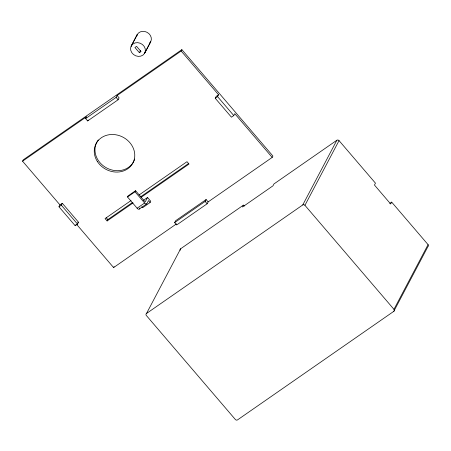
<?xml version="1.0" encoding="UTF-8"?>
<svg xmlns="http://www.w3.org/2000/svg" width="451" height="451" viewBox="0 0 451 451"><rect width="100%" height="100%" fill="white"/><g stroke="black" fill="none" stroke-linecap="round" stroke-linejoin="round"><path stroke-width="0.68" d="M137.16 34.727L131.089 46.267L137.397 34.304M59.966 204.906L62.311 203.283L78.525 222.23L77.533 224.113L75.193 225.737L58.974 206.789L59.966 204.906L22.55 161.187L23.266 159.829L181.86 49.655L272.917 156.04L272.201 157.405L208.142 201.901L207.15 203.784L176.668 224.959L174.644 222.597L175.642 220.714L206.118 199.539L208.142 201.901M181.86 49.655L181.144 51.019L117.085 95.516L119.109 97.878L118.117 99.761L87.641 120.936L85.617 118.574L86.609 116.691L22.55 161.187M87.641 120.936L88.137 119.994M139.387 52.688L141.028 51.549L136.574 46.346L134.934 47.485L139.387 52.688L140.639 50.309M85.617 118.574L116.093 97.399L117.085 95.516M58.974 206.789L61.313 205.166L62.311 203.283M144.872 52.767L150.724 41.695M144.562 53.353A7.622 6.669 27.8 0 0 137.662 42.648A7.622 6.669 27.8 0 0 131.715 52.547A7.622 6.669 27.8 0 0 144.562 53.353L150.482 42.118M75.193 225.737L75.689 224.795M131.044 200.554L105.083 218.588L107.107 220.951L107.828 219.592L132.633 202.358M150.11 202.505L148.492 200.61L146.806 203.813L139.314 209.016A2.543 1.122 55.2 0 1 137.121 208.215L127.509 196.986L128.084 195.897L135.576 190.694L145.188 201.924L147.528 197.487L150.764 201.27L150.11 202.505L142.623 207.708L141.811 206.761M127.509 196.986L135.001 191.782L135.576 190.694M139.314 209.016L139.878 207.95M76.642 224.389L113.607 267.573L114.086 266.665M272.201 157.405L234.779 113.686L233.787 115.569L231.448 117.192L215.228 98.245L216.221 96.362L218.56 94.738L181.144 51.019M215.228 98.245L217.568 96.621L218.56 94.738M174.644 222.597L205.126 201.422L206.118 199.539M389.794 203.401L391.665 202.104L428.072 244.639A1.59 1.387 27.8 0 1 427.914 246.635L393.802 311.337L237.547 419.881A1.59 1.387 27.8 0 1 235.366 419.509L146.338 315.486A1.59 1.387 27.8 0 1 146.496 313.496L180.609 248.794L243.495 205.104L244.307 206.051M243.495 205.104L242.503 206.986L272.979 185.818L273.971 183.935L336.863 140.25A1.59 1.387 27.8 0 1 339.045 140.616L375.452 183.151L374.454 185.034L390.673 203.987L391.665 202.104M146.496 313.496L302.751 204.946L336.863 140.25M393.802 311.337A1.59 1.387 27.8 0 0 393.96 309.341L304.932 205.318L339.045 140.616M393.96 309.341L428.072 244.639M77.589 222.879L78.525 222.23M139.122 194.945L187.002 161.684L189.025 164.046L141.146 197.307M140.712 196.749L188.591 163.487M107.107 220.951L133.068 202.916M143.491 200.289L147.528 197.487M137.121 208.215L144.613 203.012A2.543 1.122 55.2 0 0 146.806 203.813M113.607 267.573L176.51 223.876M217.568 96.621L233.787 115.569M116.093 97.399L118.117 99.761M205.126 201.422L207.15 203.784M135.001 191.782L144.613 203.012M106.21 217.698L107.828 219.592M61.313 205.166L77.533 224.113M136.591 36.48A7.622 6.669 27.8 0 1 147.032 32.303A7.622 6.669 27.8 0 1 149.546 43.273M302.751 204.946A1.59 1.387 27.8 0 1 304.932 205.318M180.158 250.294A1.59 1.387 27.8 0 1 180.609 248.794M134.708 159.056A20.802 18.198 27.8 0 1 106.797 168.048A20.802 18.198 27.8 0 1 98.267 139.968M97.405 161.559A20.802 18.198 27.8 0 0 132.476 163.764A20.802 18.198 27.8 0 0 113.641 134.533A20.802 18.198 27.8 0 0 97.405 161.559"/></g></svg>
